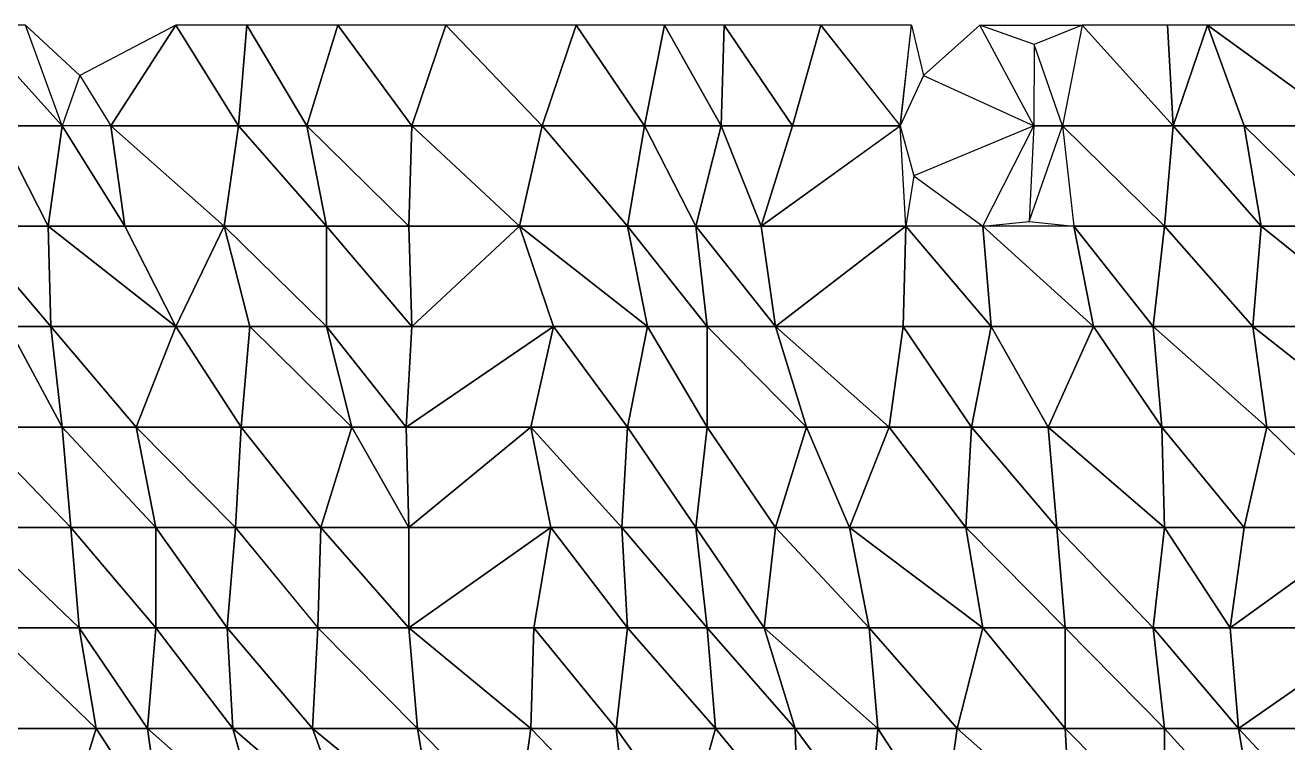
# Model space of a CAD drawing. Header units: metres. Extents: x -317 to 276, y -240 to 234.
# Drawn here: x -182.1 to -106.7, y 191.1 to 234 of the extents above; entities that cross this region are included whole.
import ezdxf

# ---------------------------------------------------------------- set-up
doc = ezdxf.new("R2010")
doc.units = ezdxf.units.M

msp = doc.modelspace()

# ---------------------------------------------------------------- linework, layer by layer
for points in [[(-185.35689, 234, -457.07413), (-179.92218, 228, -459.64093), (-182.1219, 234, -463.66748), (-182.1218, 234.0001, -463.6674)], [(-185.35689, 234, -457.07413), (-183.834, 228, -454.2865), (-179.92218, 228, -459.64093), (-179.92207, 228.0001, -459.64084)], [(-179.92218, 228, -459.64093), (-182.1219, 234, -463.66748), (-178.87622, 231, -462.24557), (-178.87611, 231.0001, -462.24548)], [(-173.1338, 234, -459.7299), (-178.87622, 231, -462.24557), (-177.0256, 228, -466.8538), (-177.0255, 228.0001, -466.8537)], [(-173.1338, 234, -459.7299), (-177.0256, 228, -466.8538), (-169.39119, 228, -465.39404), (-169.39108, 228.0001, -465.39395)], [(-173.1338, 234, -459.7299), (-169.39119, 228, -465.39404), (-168.88356, 234, -464.46484), (-168.88345, 234.0001, -464.46475)], [(-168.88356, 234, -464.46484), (-169.39119, 228, -465.39404), (-165.31017, 228, -470.43875), (-165.31006, 228.0001, -470.43866)], [(-168.88356, 234, -464.46484), (-165.31017, 228, -470.43875), (-163.44887, 234, -467.03168), (-163.44876, 234.0001, -467.0316)], [(-163.44887, 234, -467.03168), (-165.31017, 228, -470.43875), (-159.0294, 228, -471.45688), (-159.0293, 228.0001, -471.4568)], [(-163.44887, 234, -467.03168), (-159.0294, 228, -471.45688), (-156.9989, 234, -467.74008), (-156.9988, 234.0001, -467.74)], [(-156.9989, 234, -467.74008), (-159.0294, 228, -471.45688), (-151.22577, 228, -469.6874), (-151.22566, 228.0001, -469.68732)], [(-156.9989, 234, -467.74008), (-151.22577, 228, -469.6874), (-149.19527, 234, -465.97058), (-149.19516, 234.0001, -465.9705)], [(-149.19527, 234, -465.97058), (-151.22577, 228, -469.6874), (-145.11424, 228, -471.0153), (-145.11414, 228.0001, -471.0152)], [(-149.19527, 234, -465.97058), (-145.11424, 228, -471.0153), (-143.92978, 234, -468.84717), (-143.92967, 234.0001, -468.84708)], [(-143.92978, 234, -468.84717), (-145.11424, 228, -471.0153), (-140.52559, 228, -475.1308), (-140.52548, 228.0001, -475.1307)], [(-143.92978, 234, -468.84717), (-140.52559, 228, -475.1308), (-140.35638, 234, -474.82104), (-140.35628, 234.0001, -474.82095)], [(-140.35638, 234, -474.82104), (-140.52559, 228, -475.1308), (-136.27534, 228, -479.86575), (-136.27524, 228.0001, -479.86566)], [(-140.35638, 234, -474.82104), (-136.27534, 228, -479.86575), (-134.58325, 234, -476.7684), (-134.58315, 234.0001, -476.7683)], [(-134.58325, 234, -476.7684), (-136.27534, 228, -479.86575), (-129.82538, 228, -480.57416), (-129.82527, 228.0001, -480.57407)], [(-134.58325, 234, -476.7684), (-129.82538, 228, -480.57416), (-129.14854, 234, -479.33524), (-129.14844, 234.0001, -479.33514)], [(-129.14854, 234, -479.33524), (-128.43881, 231, -480.21255), (-129.82538, 228, -480.57416), (-129.82527, 228.0001, -480.57407)], [(-121.85254, 228, -478.49496), (-125.067505, 234, -484.3799), (-128.43881, 231, -480.21255), (-128.4387, 231.0001, -480.21246)], [(-118.95598, 234, -485.7078), (-121.8165, 232.84616, -484.68646), (-125.067505, 234, -484.3799), (-125.067406, 234.0001, -484.37982)], [(-118.95598, 234, -485.7078), (-120.14044, 228, -487.87595), (-113.52127, 228, -488.2746), (-113.52117, 228.0001, -488.2745)], [(-118.95598, 234, -485.7078), (-113.52127, 228, -488.2746), (-113.85968, 234, -488.89407), (-113.85958, 234.0001, -488.89398)], [(-113.52127, 228, -488.2746), (-111.47073, 234, -497.03613), (-113.85968, 234, -488.89407), (-113.85958, 234.0001, -488.89398)], [(-113.52127, 228, -488.2746), (-109.27101, 228, -493.00958), (-111.47073, 234, -497.03613), (-111.470634, 234.0001, -497.03604)], [(-111.47073, 234, -497.03613), (-103.159485, 228, -494.33746), (-103.667114, 234, -495.26666), (-103.667015, 234.0001, -495.26657)], [(-111.47073, 234, -497.03613), (-109.27101, 228, -493.00958), (-103.159485, 228, -494.33746), (-103.159386, 228.0001, -494.33737)], [(-121.8165, 232.84616, -484.68646), (-121.85254, 228, -478.49496), (-120.14044, 228, -487.87595), (-120.14034, 228.0001, -487.87585)], [(-183.834, 228, -454.2865), (-185.6953, 222, -457.6936), (-180.76822, 222, -461.1896), (-180.76811, 222.0001, -461.1895)], [(-183.834, 228, -454.2865), (-180.76822, 222, -461.1896), (-179.92218, 228, -459.64093), (-179.92207, 228.0001, -459.64084)], [(-179.92218, 228, -459.64093), (-180.76822, 222, -461.1896), (-176.17957, 222, -465.3051), (-176.17946, 222.0001, -465.30502)], [(-179.92218, 228, -459.64093), (-176.17957, 222, -465.3051), (-177.0256, 228, -466.8538), (-177.0255, 228.0001, -466.8537)], [(-177.0256, 228, -466.8538), (-170.23724, 222, -466.94272), (-169.39119, 228, -465.39404), (-169.39108, 228.0001, -465.39395)], [(-177.0256, 228, -466.8538), (-176.17957, 222, -465.3051), (-170.23724, 222, -466.94272), (-170.23714, 222.0001, -466.94263)], [(-169.39119, 228, -465.39404), (-170.23724, 222, -466.94272), (-164.1257, 222, -468.2706), (-164.1256, 222.0001, -468.2705)], [(-169.39119, 228, -465.39404), (-164.1257, 222, -468.2706), (-165.31017, 228, -470.43875), (-165.31006, 228.0001, -470.43866)], [(-165.31017, 228, -470.43875), (-159.19862, 222, -471.76663), (-159.0294, 228, -471.45688), (-159.0293, 228.0001, -471.4568)], [(-165.31017, 228, -470.43875), (-164.1257, 222, -468.2706), (-159.19862, 222, -471.76663), (-159.19852, 222.0001, -471.76654)], [(-159.0294, 228, -471.45688), (-159.19862, 222, -471.76663), (-152.57944, 222, -472.16528), (-152.57933, 222.0001, -472.1652)], [(-159.0294, 228, -471.45688), (-152.57944, 222, -472.16528), (-151.22577, 228, -469.6874), (-151.22566, 228.0001, -469.68732)], [(-151.22577, 228, -469.6874), (-152.57944, 222, -472.16528), (-146.12949, 222, -472.87372), (-146.12938, 222.0001, -472.87363)], [(-151.22577, 228, -469.6874), (-146.12949, 222, -472.87372), (-145.11424, 228, -471.0153), (-145.11414, 228.0001, -471.0152)], [(-145.11424, 228, -471.0153), (-146.12949, 222, -472.87372), (-142.04846, 222, -477.9184), (-142.04836, 222.0001, -477.9183)], [(-145.11424, 228, -471.0153), (-142.04846, 222, -477.9184), (-140.52559, 228, -475.1308), (-140.52548, 228.0001, -475.1307)], [(-140.52559, 228, -475.1308), (-142.04846, 222, -477.9184), (-138.13664, 222, -483.27283), (-138.13654, 222.0001, -483.27274)], [(-140.52559, 228, -475.1308), (-138.13664, 222, -483.27283), (-136.27534, 228, -479.86575), (-136.27524, 228.0001, -479.86566)], [(-138.13664, 222, -483.27283), (-129.48695, 222, -479.9547), (-129.82538, 228, -480.57416), (-129.82527, 228.0001, -480.57407)], [(-138.13664, 222, -483.27283), (-129.82538, 228, -480.57416), (-136.27534, 228, -479.86575), (-136.27524, 228.0001, -479.86566)], [(-129.48695, 222, -479.9547), (-129.82538, 228, -480.57416), (-129.02809, 225, -480.36624), (-129.02798, 225.0001, -480.36615)], [(-121.85254, 228, -478.49496), (-129.02809, 225, -480.36624), (-124.8983, 222, -484.0702), (-124.8982, 222.0001, -484.0701)], [(-121.85254, 228, -478.49496), (-122.127106, 222.2727, -485.25504), (-120.14044, 228, -487.87595), (-120.14034, 228.0001, -487.87585)], [(-120.14044, 228, -487.87595), (-114.0289, 222, -489.20383), (-113.52127, 228, -488.2746), (-113.52117, 228.0001, -488.2745)], [(-120.14044, 228, -487.87595), (-119.46361, 222, -486.637), (-114.0289, 222, -489.20383), (-114.0288, 222.0001, -489.20374)], [(-113.52127, 228, -488.2746), (-114.0289, 222, -489.20383), (-108.25577, 222, -491.15118), (-108.25567, 222.0001, -491.1511)], [(-113.52127, 228, -488.2746), (-108.25577, 222, -491.15118), (-109.27101, 228, -493.00958), (-109.27091, 228.0001, -493.0095)], [(-109.27101, 228, -493.00958), (-103.159485, 222, -494.33746), (-103.159485, 228, -494.33746), (-103.159386, 228.0001, -494.33737)], [(-109.27101, 228, -493.00958), (-108.25577, 222, -491.15118), (-103.159485, 222, -494.33746), (-103.159386, 222.0001, -494.33737)], [(-185.6953, 222, -457.6936), (-180.59901, 216, -460.87988), (-180.76822, 222, -461.1896), (-180.76811, 222.0001, -461.1895)], [(-185.6953, 222, -457.6936), (-183.15717, 216, -453.04758), (-180.59901, 216, -460.87988), (-180.5989, 216.0001, -460.8798)], [(-173.1338, 216, -459.7299), (-176.17957, 222, -465.3051), (-180.76822, 222, -461.1896), (-180.76811, 222.0001, -461.1895)], [(-173.1338, 216, -459.7299), (-180.76822, 222, -461.1896), (-180.59901, 216, -460.87988), (-180.5989, 216.0001, -460.8798)], [(-170.23724, 222, -466.94272), (-176.17957, 222, -465.3051), (-173.1338, 216, -459.7299), (-173.1337, 216.0001, -459.7298)], [(-170.23724, 222, -466.94272), (-173.1338, 216, -459.7299), (-168.71436, 216, -464.1551), (-168.71425, 216.0001, -464.155)], [(-170.23724, 222, -466.94272), (-164.1257, 216, -468.2706), (-164.1257, 222, -468.2706), (-164.1256, 222.0001, -468.2705)], [(-170.23724, 222, -466.94272), (-168.71436, 216, -464.1551), (-164.1257, 216, -468.2706), (-164.1256, 216.0001, -468.2705)], [(-164.1257, 222, -468.2706), (-159.0294, 216, -471.45688), (-159.19862, 222, -471.76663), (-159.19852, 222.0001, -471.76654)], [(-164.1257, 222, -468.2706), (-164.1257, 216, -468.2706), (-159.0294, 216, -471.45688), (-159.0293, 216.0001, -471.4568)], [(-159.0294, 216, -471.45688), (-152.57944, 222, -472.16528), (-159.19862, 222, -471.76663), (-159.19852, 222.0001, -471.76654)], [(-159.0294, 216, -471.45688), (-150.54893, 216, -468.4485), (-152.57944, 222, -472.16528), (-152.57933, 222.0001, -472.1652)], [(-152.57944, 222, -472.16528), (-144.94504, 216, -470.70557), (-146.12949, 222, -472.87372), (-146.12938, 222.0001, -472.87363)], [(-152.57944, 222, -472.16528), (-150.54893, 216, -468.4485), (-144.94504, 216, -470.70557), (-144.94493, 216.0001, -470.70547)], [(-146.12949, 222, -472.87372), (-141.37163, 216, -476.67944), (-142.04846, 222, -477.9184), (-142.04836, 222.0001, -477.9183)], [(-146.12949, 222, -472.87372), (-144.94504, 216, -470.70557), (-141.37163, 216, -476.67944), (-141.37152, 216.0001, -476.67935)], [(-142.04846, 222, -477.9184), (-137.29059, 216, -481.72418), (-138.13664, 222, -483.27283), (-138.13654, 222.0001, -483.27274)], [(-142.04846, 222, -477.9184), (-141.37163, 216, -476.67944), (-137.29059, 216, -481.72418), (-137.29048, 216.0001, -481.7241)], [(-137.29059, 216, -481.72418), (-129.48695, 222, -479.9547), (-138.13664, 222, -483.27283), (-138.13654, 222.0001, -483.27274)], [(-137.29059, 216, -481.72418), (-129.65616, 216, -480.26443), (-129.48695, 222, -479.9547), (-129.48685, 222.0001, -479.95462)], [(-129.48695, 222, -479.9547), (-129.65616, 216, -480.26443), (-124.39067, 216, -483.141), (-124.39057, 216.0001, -483.1409)], [(-129.48695, 222, -479.9547), (-124.39067, 216, -483.141), (-124.8983, 222, -484.0702), (-124.8982, 222.0001, -484.0701)], [(-122.127106, 222.2727, -485.25504), (-119.46361, 222, -486.637), (-124.8983, 222, -484.0702), (-124.8982, 222.0001, -484.0701)], [(-124.8983, 222, -484.0702), (-118.279144, 216, -484.46887), (-119.46361, 222, -486.637), (-119.46351, 222.0001, -486.6369)], [(-124.8983, 222, -484.0702), (-124.39067, 216, -483.141), (-118.279144, 216, -484.46887), (-118.279045, 216.0001, -484.46878)], [(-119.46361, 222, -486.637), (-114.705734, 216, -490.44275), (-114.0289, 222, -489.20383), (-114.0288, 222.0001, -489.20374)], [(-119.46361, 222, -486.637), (-118.279144, 216, -484.46887), (-114.705734, 216, -490.44275), (-114.705635, 216.0001, -490.44266)], [(-114.0289, 222, -489.20383), (-114.705734, 216, -490.44275), (-108.7634, 216, -492.08038), (-108.7633, 216.0001, -492.0803)], [(-114.0289, 222, -489.20383), (-108.7634, 216, -492.08038), (-108.25577, 222, -491.15118), (-108.25567, 222.0001, -491.1511)], [(-108.25577, 222, -491.15118), (-108.7634, 216, -492.08038), (-100.79056, 216, -490.00116), (-100.79046, 216.0001, -490.00107)], [(-108.25577, 222, -491.15118), (-100.79056, 216, -490.00116), (-103.159485, 222, -494.33746), (-103.159386, 222.0001, -494.33737)], [(-183.15717, 216, -453.04758), (-185.18768, 210, -456.7644), (-179.92218, 210, -459.64093), (-179.92207, 210.0001, -459.64084)], [(-183.15717, 216, -453.04758), (-179.92218, 210, -459.64093), (-180.59901, 216, -460.87988), (-180.5989, 216.0001, -460.8798)], [(-180.59901, 216, -460.87988), (-175.50272, 210, -464.06616), (-173.1338, 216, -459.7299), (-173.1337, 216.0001, -459.7298)], [(-180.59901, 216, -460.87988), (-179.92218, 210, -459.64093), (-175.50272, 210, -464.06616), (-175.50261, 210.0001, -464.06607)], [(-173.1338, 216, -459.7299), (-175.50272, 210, -464.06616), (-169.22198, 210, -465.08432), (-169.22188, 210.0001, -465.08423)], [(-173.1338, 216, -459.7299), (-169.22198, 210, -465.08432), (-168.71436, 216, -464.1551), (-168.71425, 216.0001, -464.155)], [(-168.71436, 216, -464.1551), (-169.22198, 210, -465.08432), (-162.60283, 210, -465.48297), (-162.60272, 210.0001, -465.48288)], [(-168.71436, 216, -464.1551), (-162.60283, 210, -465.48297), (-164.1257, 216, -468.2706), (-164.1256, 216.0001, -468.2705)], [(-164.1257, 216, -468.2706), (-159.36783, 210, -472.07635), (-159.0294, 216, -471.45688), (-159.0293, 216.0001, -471.4568)], [(-164.1257, 216, -468.2706), (-162.60283, 210, -465.48297), (-159.36783, 210, -472.07635), (-159.36772, 210.0001, -472.07626)], [(-159.36783, 210, -472.07635), (-151.9026, 210, -470.92636), (-150.54893, 216, -468.4485), (-150.54883, 216.0001, -468.4484)], [(-159.36783, 210, -472.07635), (-150.54893, 216, -468.4485), (-159.0294, 216, -471.45688), (-159.0293, 216.0001, -471.4568)], [(-150.54893, 216, -468.4485), (-151.9026, 210, -470.92636), (-146.12949, 210, -472.87372), (-146.12938, 210.0001, -472.87363)], [(-150.54893, 216, -468.4485), (-146.12949, 210, -472.87372), (-144.94504, 216, -470.70557), (-144.94493, 216.0001, -470.70547)], [(-144.94504, 216, -470.70557), (-146.12949, 210, -472.87372), (-141.37163, 210, -476.67944), (-141.37152, 210.0001, -476.67935)], [(-144.94504, 216, -470.70557), (-141.37163, 210, -476.67944), (-141.37163, 216, -476.67944), (-141.37152, 216.0001, -476.67935)], [(-141.37163, 216, -476.67944), (-135.42929, 210, -478.31708), (-137.29059, 216, -481.72418), (-137.29048, 216.0001, -481.7241)], [(-141.37163, 216, -476.67944), (-141.37163, 210, -476.67944), (-135.42929, 210, -478.31708), (-135.42918, 210.0001, -478.317)], [(-137.29059, 216, -481.72418), (-130.50221, 210, -481.8131), (-129.65616, 216, -480.26443), (-129.65605, 216.0001, -480.26434)], [(-137.29059, 216, -481.72418), (-135.42929, 210, -478.31708), (-130.50221, 210, -481.8131), (-130.5021, 210.0001, -481.81302)], [(-129.65616, 216, -480.26443), (-130.50221, 210, -481.8131), (-125.575134, 210, -485.3091), (-125.575035, 210.0001, -485.30902)], [(-129.65616, 216, -480.26443), (-125.575134, 210, -485.3091), (-124.39067, 216, -483.141), (-124.39057, 216.0001, -483.1409)], [(-124.39067, 216, -483.141), (-125.575134, 210, -485.3091), (-120.98648, 210, -489.42462), (-120.98638, 210.0001, -489.42453)], [(-124.39067, 216, -483.141), (-120.98648, 210, -489.42462), (-118.279144, 216, -484.46887), (-118.279045, 216.0001, -484.46878)], [(-118.279144, 216, -484.46887), (-120.98648, 210, -489.42462), (-114.198105, 210, -489.51355), (-114.198006, 210.0001, -489.51346)], [(-118.279144, 216, -484.46887), (-114.198105, 210, -489.51355), (-114.705734, 216, -490.44275), (-114.705635, 216.0001, -490.44266)], [(-114.705734, 216, -490.44275), (-107.91734, 210, -490.5317), (-108.7634, 216, -492.08038), (-108.7633, 216.0001, -492.0803)], [(-114.705734, 216, -490.44275), (-114.198105, 210, -489.51355), (-107.91734, 210, -490.5317), (-107.917244, 210.0001, -490.53162)], [(-108.7634, 216, -492.08038), (-101.12898, 210, -490.62064), (-100.79056, 216, -490.00116), (-100.79046, 216.0001, -490.00107)], [(-108.7634, 216, -492.08038), (-107.91734, 210, -490.5317), (-101.12898, 210, -490.62064), (-101.12888, 210.0001, -490.62054)], [(-185.18768, 210, -456.7644), (-179.41455, 204, -458.71173), (-179.92218, 210, -459.64093), (-179.92207, 210.0001, -459.64084)], [(-185.18768, 210, -456.7644), (-185.18768, 204, -456.7644), (-179.41455, 204, -458.71173), (-179.41444, 204.0001, -458.71164)], [(-179.92218, 210, -459.64093), (-174.31827, 204, -461.898), (-175.50272, 210, -464.06616), (-175.50261, 210.0001, -464.06607)], [(-179.92218, 210, -459.64093), (-179.41455, 204, -458.71173), (-174.31827, 204, -461.898), (-174.31816, 204.0001, -461.89792)], [(-175.50272, 210, -464.06616), (-169.5604, 204, -465.70377), (-169.22198, 210, -465.08432), (-169.22188, 210.0001, -465.08423)], [(-175.50272, 210, -464.06616), (-174.31827, 204, -461.898), (-169.5604, 204, -465.70377), (-169.56029, 204.0001, -465.70367)], [(-169.22198, 210, -465.08432), (-169.5604, 204, -465.70377), (-164.46413, 204, -468.89008), (-164.46402, 204.0001, -468.88998)], [(-169.22198, 210, -465.08432), (-164.46413, 204, -468.89008), (-162.60283, 210, -465.48297), (-162.60272, 210.0001, -465.48288)], [(-162.60283, 210, -465.48297), (-164.46413, 204, -468.89008), (-159.19862, 204, -471.76663), (-159.19852, 204.0001, -471.76654)], [(-162.60283, 210, -465.48297), (-159.19862, 204, -471.76663), (-159.36783, 210, -472.07635), (-159.36772, 210.0001, -472.07626)], [(-159.19862, 204, -471.76663), (-151.9026, 210, -470.92636), (-159.36783, 210, -472.07635), (-159.36772, 210.0001, -472.07626)], [(-159.19862, 204, -471.76663), (-150.71814, 204, -468.7582), (-151.9026, 210, -470.92636), (-151.9025, 210.0001, -470.92627)], [(-151.9026, 210, -470.92636), (-146.46791, 204, -473.49316), (-146.12949, 210, -472.87372), (-146.12938, 210.0001, -472.87363)], [(-151.9026, 210, -470.92636), (-150.71814, 204, -468.7582), (-146.46791, 204, -473.49316), (-146.4678, 204.0001, -473.49307)], [(-146.12949, 210, -472.87372), (-146.46791, 204, -473.49316), (-142.04846, 204, -477.9184), (-142.04836, 204.0001, -477.9183)], [(-146.12949, 210, -472.87372), (-142.04846, 204, -477.9184), (-141.37163, 210, -476.67944), (-141.37152, 210.0001, -476.67935)], [(-141.37163, 210, -476.67944), (-142.04846, 204, -477.9184), (-137.29059, 204, -481.72418), (-137.29048, 204.0001, -481.7241)], [(-141.37163, 210, -476.67944), (-137.29059, 204, -481.72418), (-135.42929, 210, -478.31708), (-135.42918, 210.0001, -478.317)], [(-135.42929, 210, -478.31708), (-137.29059, 204, -481.72418), (-132.87114, 204, -486.1494), (-132.87103, 204.0001, -486.14932)], [(-135.42929, 210, -478.31708), (-132.87114, 204, -486.1494), (-130.50221, 210, -481.8131), (-130.5021, 210.0001, -481.81302)], [(-130.50221, 210, -481.8131), (-132.87114, 204, -486.1494), (-125.91356, 204, -485.9286), (-125.91346, 204.0001, -485.9285)], [(-130.50221, 210, -481.8131), (-125.91356, 204, -485.9286), (-125.575134, 210, -485.3091), (-125.575035, 210.0001, -485.30902)], [(-125.575134, 210, -485.3091), (-125.91356, 204, -485.9286), (-120.47887, 204, -488.49542), (-120.47877, 204.0001, -488.49533)], [(-125.575134, 210, -485.3091), (-120.47887, 204, -488.49542), (-120.98648, 210, -489.42462), (-120.98638, 210.0001, -489.42453)], [(-120.98648, 210, -489.42462), (-114.0289, 204, -489.20383), (-114.198105, 210, -489.51355), (-114.198006, 210.0001, -489.51346)], [(-120.98648, 210, -489.42462), (-120.47887, 204, -488.49542), (-114.0289, 204, -489.20383), (-114.0288, 204.0001, -489.20374)], [(-114.198105, 210, -489.51355), (-109.27101, 204, -493.00958), (-107.91734, 210, -490.5317), (-107.917244, 210.0001, -490.53162)], [(-114.198105, 210, -489.51355), (-114.0289, 204, -489.20383), (-109.27101, 204, -493.00958), (-109.27091, 204.0001, -493.0095)], [(-107.91734, 210, -490.5317), (-109.27101, 204, -493.00958), (-101.80582, 204, -491.8596), (-101.80572, 204.0001, -491.8595)], [(-107.91734, 210, -490.5317), (-101.80582, 204, -491.8596), (-101.12898, 210, -490.62064), (-101.12888, 210.0001, -490.62054)], [(-185.18768, 204, -456.7644), (-178.90692, 198, -457.78253), (-179.41455, 204, -458.71173), (-179.41444, 204.0001, -458.71164)], [(-185.18768, 204, -456.7644), (-184.17242, 198, -454.90598), (-178.90692, 198, -457.78253), (-178.90681, 198.0001, -457.78244)], [(-179.41455, 204, -458.71173), (-174.31827, 198, -461.898), (-174.31827, 204, -461.898), (-174.31816, 204.0001, -461.89792)], [(-179.41455, 204, -458.71173), (-178.90692, 198, -457.78253), (-174.31827, 198, -461.898), (-174.31816, 198.0001, -461.89792)], [(-174.31827, 204, -461.898), (-170.06802, 198, -466.633), (-169.5604, 204, -465.70377), (-169.56029, 204.0001, -465.70367)], [(-174.31827, 204, -461.898), (-174.31827, 198, -461.898), (-170.06802, 198, -466.633), (-170.06792, 198.0001, -466.6329)], [(-169.5604, 204, -465.70377), (-170.06802, 198, -466.633), (-164.63333, 198, -469.1998), (-164.63322, 198.0001, -469.1997)], [(-169.5604, 204, -465.70377), (-164.63333, 198, -469.1998), (-164.46413, 204, -468.89008), (-164.46402, 204.0001, -468.88998)], [(-164.46413, 204, -468.89008), (-164.63333, 198, -469.1998), (-159.19862, 198, -471.76663), (-159.19852, 198.0001, -471.76654)], [(-164.46413, 204, -468.89008), (-159.19862, 198, -471.76663), (-159.19862, 204, -471.76663), (-159.19852, 204.0001, -471.76654)], [(-159.19862, 198, -471.76663), (-151.7334, 198, -470.61664), (-150.71814, 204, -468.7582), (-150.71803, 204.0001, -468.75812)], [(-159.19862, 198, -471.76663), (-150.71814, 204, -468.7582), (-159.19862, 204, -471.76663), (-159.19852, 204.0001, -471.76654)], [(-150.71814, 204, -468.7582), (-151.7334, 198, -470.61664), (-146.12949, 198, -472.87372), (-146.12938, 198.0001, -472.87363)], [(-150.71814, 204, -468.7582), (-146.12949, 198, -472.87372), (-146.46791, 204, -473.49316), (-146.4678, 204.0001, -473.49307)], [(-146.46791, 204, -473.49316), (-141.37163, 198, -476.67944), (-142.04846, 204, -477.9184), (-142.04836, 204.0001, -477.9183)], [(-146.46791, 204, -473.49316), (-146.12949, 198, -472.87372), (-141.37163, 198, -476.67944), (-141.37152, 198.0001, -476.67935)], [(-142.04846, 204, -477.9184), (-137.96742, 198, -482.9631), (-137.29059, 204, -481.72418), (-137.29048, 204.0001, -481.7241)], [(-142.04846, 204, -477.9184), (-141.37163, 198, -476.67944), (-137.96742, 198, -482.9631), (-137.96732, 198.0001, -482.963)], [(-137.29059, 204, -481.72418), (-137.96742, 198, -482.9631), (-131.68668, 198, -483.98126), (-131.68657, 198.0001, -483.98117)], [(-137.29059, 204, -481.72418), (-131.68668, 198, -483.98126), (-132.87114, 204, -486.1494), (-132.87103, 204.0001, -486.14932)], [(-132.87114, 204, -486.1494), (-124.8983, 198, -484.0702), (-125.91356, 204, -485.9286), (-125.91346, 204.0001, -485.9285)], [(-132.87114, 204, -486.1494), (-131.68668, 198, -483.98126), (-124.8983, 198, -484.0702), (-124.8982, 198.0001, -484.0701)], [(-125.91356, 204, -485.9286), (-119.97124, 198, -487.56622), (-120.47887, 204, -488.49542), (-120.47877, 204.0001, -488.49533)], [(-125.91356, 204, -485.9286), (-124.8983, 198, -484.0702), (-119.97124, 198, -487.56622), (-119.97114, 198.0001, -487.56613)], [(-120.47887, 204, -488.49542), (-114.705734, 198, -490.44275), (-114.0289, 204, -489.20383), (-114.0288, 204.0001, -489.20374)], [(-120.47887, 204, -488.49542), (-119.97124, 198, -487.56622), (-114.705734, 198, -490.44275), (-114.705635, 198.0001, -490.44266)], [(-114.0289, 204, -489.20383), (-114.705734, 198, -490.44275), (-110.117065, 198, -494.55826), (-110.11697, 198.0001, -494.55817)], [(-114.0289, 204, -489.20383), (-110.117065, 198, -494.55826), (-109.27101, 204, -493.00958), (-109.27091, 204.0001, -493.0095)], [(-110.117065, 198, -494.55826), (-100.95976, 198, -490.3109), (-101.80582, 204, -491.8596), (-101.80572, 204.0001, -491.8595)], [(-110.117065, 198, -494.55826), (-101.80582, 204, -491.8596), (-109.27101, 204, -493.00958), (-109.27091, 204.0001, -493.0095)], [(-184.17242, 198, -454.90598), (-185.35689, 192, -457.07413), (-177.89168, 192, -455.92413), (-177.89157, 192.0001, -455.92404)], [(-184.17242, 198, -454.90598), (-177.89168, 192, -455.92413), (-178.90692, 198, -457.78253), (-178.90681, 198.0001, -457.78244)], [(-178.90692, 198, -457.78253), (-174.82588, 192, -462.82724), (-174.31827, 198, -461.898), (-174.31816, 198.0001, -461.89792)], [(-178.90692, 198, -457.78253), (-177.89168, 192, -455.92413), (-174.82588, 192, -462.82724), (-174.82578, 192.0001, -462.82715)], [(-174.31827, 198, -461.898), (-174.82588, 192, -462.82724), (-169.72961, 192, -466.01352), (-169.7295, 192.0001, -466.01343)], [(-174.31827, 198, -461.898), (-169.72961, 192, -466.01352), (-170.06802, 198, -466.633), (-170.06792, 198.0001, -466.6329)], [(-170.06802, 198, -466.633), (-164.97174, 192, -469.81927), (-164.63333, 198, -469.1998), (-164.63322, 198.0001, -469.1997)], [(-170.06802, 198, -466.633), (-169.72961, 192, -466.01352), (-164.97174, 192, -469.81927), (-164.97163, 192.0001, -469.81918)], [(-164.63333, 198, -469.1998), (-164.97174, 192, -469.81927), (-158.691, 192, -470.83743), (-158.69089, 192.0001, -470.83734)], [(-164.63333, 198, -469.1998), (-158.691, 192, -470.83743), (-159.19862, 198, -471.76663), (-159.19852, 198.0001, -471.76654)], [(-159.19862, 198, -471.76663), (-151.9026, 192, -470.92636), (-151.7334, 198, -470.61664), (-151.73329, 198.0001, -470.61655)], [(-159.19862, 198, -471.76663), (-158.691, 192, -470.83743), (-151.9026, 192, -470.92636), (-151.9025, 192.0001, -470.92627)], [(-151.7334, 198, -470.61664), (-151.9026, 192, -470.92636), (-146.80634, 192, -474.11264), (-146.80623, 192.0001, -474.11255)], [(-151.7334, 198, -470.61664), (-146.80634, 192, -474.11264), (-146.12949, 198, -472.87372), (-146.12938, 198.0001, -472.87363)], [(-146.12949, 198, -472.87372), (-146.80634, 192, -474.11264), (-140.864, 192, -475.75024), (-140.86389, 192.0001, -475.75015)], [(-146.12949, 198, -472.87372), (-140.864, 192, -475.75024), (-141.37163, 198, -476.67944), (-141.37152, 198.0001, -476.67935)], [(-141.37163, 198, -476.67944), (-136.10612, 192, -479.55603), (-137.96742, 198, -482.9631), (-137.96732, 198.0001, -482.963)], [(-141.37163, 198, -476.67944), (-140.864, 192, -475.75024), (-136.10612, 192, -479.55603), (-136.10602, 192.0001, -479.55594)], [(-137.96742, 198, -482.9631), (-131.17905, 192, -483.05206), (-131.68668, 198, -483.98126), (-131.68657, 198.0001, -483.98117)], [(-137.96742, 198, -482.9631), (-136.10612, 192, -479.55603), (-131.17905, 192, -483.05206), (-131.17894, 192.0001, -483.05197)], [(-131.68668, 198, -483.98126), (-126.42119, 192, -486.8578), (-124.8983, 198, -484.0702), (-124.8982, 198.0001, -484.0701)], [(-131.68668, 198, -483.98126), (-131.17905, 192, -483.05206), (-126.42119, 192, -486.8578), (-126.42109, 192.0001, -486.8577)], [(-124.8983, 198, -484.0702), (-126.42119, 192, -486.8578), (-119.97124, 192, -487.56622), (-119.97114, 192.0001, -487.56613)], [(-124.8983, 198, -484.0702), (-119.97124, 192, -487.56622), (-119.97124, 198, -487.56622), (-119.97114, 198.0001, -487.56613)], [(-119.97124, 198, -487.56622), (-114.0289, 192, -489.20383), (-114.705734, 198, -490.44275), (-114.705635, 198.0001, -490.44266)], [(-119.97124, 198, -487.56622), (-119.97124, 192, -487.56622), (-114.0289, 192, -489.20383), (-114.0288, 192.0001, -489.20374)], [(-114.705734, 198, -490.44275), (-109.609436, 192, -493.62906), (-110.117065, 198, -494.55826), (-110.11697, 198.0001, -494.55817)], [(-114.705734, 198, -490.44275), (-114.0289, 192, -489.20383), (-109.609436, 192, -493.62906), (-109.60934, 192.0001, -493.62897)], [(-109.609436, 192, -493.62906), (-100.95976, 198, -490.3109), (-110.117065, 198, -494.55826), (-110.11697, 198.0001, -494.55817)], [(-109.609436, 192, -493.62906), (-101.97502, 192, -492.1693), (-100.95976, 198, -490.3109), (-100.95966, 198.0001, -490.31082)], [(-185.35689, 192, -457.07413), (-185.6953, 186, -457.6936), (-179.75298, 186, -459.3312), (-179.75287, 186.0001, -459.33112)], [(-185.35689, 192, -457.07413), (-179.75298, 186, -459.3312), (-177.89168, 192, -455.92413), (-177.89157, 192.0001, -455.92404)], [(-177.89168, 192, -455.92413), (-179.75298, 186, -459.3312), (-173.97984, 186, -461.27856), (-173.97974, 186.0001, -461.27847)], [(-177.89168, 192, -455.92413), (-173.97984, 186, -461.27856), (-174.82588, 192, -462.82724), (-174.82578, 192.0001, -462.82715)], [(-174.82588, 192, -462.82724), (-168.03752, 186, -462.91617), (-169.72961, 192, -466.01352), (-169.7295, 192.0001, -466.01343)], [(-174.82588, 192, -462.82724), (-173.97984, 186, -461.27856), (-168.03752, 186, -462.91617), (-168.03741, 186.0001, -462.91608)], [(-169.72961, 192, -466.01352), (-162.77203, 186, -465.79272), (-164.97174, 192, -469.81927), (-164.97163, 192.0001, -469.81918)], [(-169.72961, 192, -466.01352), (-168.03752, 186, -462.91617), (-162.77203, 186, -465.79272), (-162.77193, 186.0001, -465.79263)], [(-164.97174, 192, -469.81927), (-157.67574, 186, -468.979), (-158.691, 192, -470.83743), (-158.69089, 192.0001, -470.83734)], [(-164.97174, 192, -469.81927), (-162.77203, 186, -465.79272), (-157.67574, 186, -468.979), (-157.67563, 186.0001, -468.9789)], [(-158.691, 192, -470.83743), (-152.74866, 186, -472.47504), (-151.9026, 192, -470.92636), (-151.9025, 192.0001, -470.92627)], [(-158.691, 192, -470.83743), (-157.67574, 186, -468.979), (-152.74866, 186, -472.47504), (-152.74855, 186.0001, -472.47495)], [(-151.9026, 192, -470.92636), (-152.74866, 186, -472.47504), (-146.12949, 186, -472.87372), (-146.12938, 186.0001, -472.87363)], [(-151.9026, 192, -470.92636), (-146.12949, 186, -472.87372), (-146.80634, 192, -474.11264), (-146.80623, 192.0001, -474.11255)], [(-146.80634, 192, -474.11264), (-142.55609, 186, -478.8476), (-140.864, 192, -475.75024), (-140.86389, 192.0001, -475.75015)], [(-146.80634, 192, -474.11264), (-146.12949, 186, -472.87372), (-142.55609, 186, -478.8476), (-142.55598, 186.0001, -478.8475)], [(-140.864, 192, -475.75024), (-142.55609, 186, -478.8476), (-135.93692, 186, -479.24628), (-135.93681, 186.0001, -479.2462)], [(-140.864, 192, -475.75024), (-135.93692, 186, -479.24628), (-136.10612, 192, -479.55603), (-136.10602, 192.0001, -479.55594)], [(-136.10612, 192, -479.55603), (-131.68668, 186, -483.98126), (-131.17905, 192, -483.05206), (-131.17894, 192.0001, -483.05197)], [(-136.10612, 192, -479.55603), (-135.93692, 186, -479.24628), (-131.68668, 186, -483.98126), (-131.68657, 186.0001, -483.98117)], [(-131.17905, 192, -483.05206), (-131.68668, 186, -483.98126), (-127.26723, 186, -488.40646), (-127.26713, 186.0001, -488.40637)], [(-131.17905, 192, -483.05206), (-127.26723, 186, -488.40646), (-126.42119, 192, -486.8578), (-126.42109, 192.0001, -486.8577)], [(-126.42119, 192, -486.8578), (-127.26723, 186, -488.40646), (-119.63281, 186, -486.94675), (-119.63271, 186.0001, -486.94666)], [(-126.42119, 192, -486.8578), (-119.63281, 186, -486.94675), (-119.97124, 192, -487.56622), (-119.97114, 192.0001, -487.56613)], [(-119.97124, 192, -487.56622), (-114.0289, 186, -489.20383), (-114.0289, 192, -489.20383), (-114.0288, 192.0001, -489.20374)], [(-119.97124, 192, -487.56622), (-119.63281, 186, -486.94675), (-114.0289, 186, -489.20383), (-114.0288, 186.0001, -489.20374)], [(-114.0289, 192, -489.20383), (-108.59418, 186, -491.77063), (-109.609436, 192, -493.62906), (-109.60934, 192.0001, -493.62897)], [(-114.0289, 192, -489.20383), (-114.0289, 186, -489.20383), (-108.59418, 186, -491.77063), (-108.59408, 186.0001, -491.77054)], [(-109.609436, 192, -493.62906), (-104.00552, 186, -495.88614), (-101.97502, 192, -492.1693), (-101.97492, 192.0001, -492.16922)], [(-109.609436, 192, -493.62906), (-108.59418, 186, -491.77063), (-104.00552, 186, -495.88614), (-104.005424, 186.0001, -495.88605)]]:
    msp.add_3dface(points)

doc.saveas('drawing.dxf')
